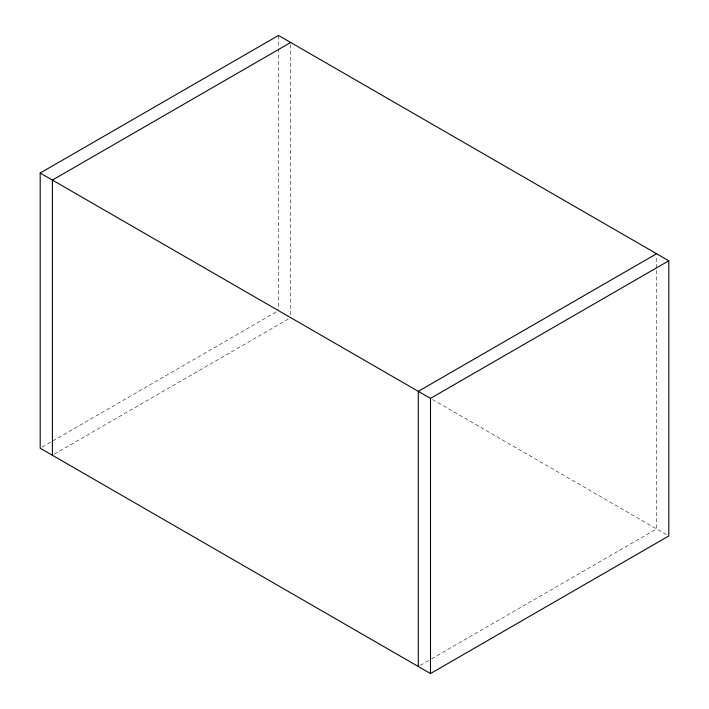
<?xml version="1.0" encoding="UTF-8"?>
<svg xmlns="http://www.w3.org/2000/svg" width="709" height="709" viewBox="0 0 709 709"><rect width="100%" height="100%" fill="white"/><g stroke="black" fill="none" stroke-linecap="round" stroke-linejoin="round"><path stroke-width="0.53" stroke-dasharray="3.54 2.66" d="M42.106 447.104L276.59 311.73M54.309 454.15L288.785 318.775M420.215 665.405L430.744 659.326M431.701 658.776L656.605 528.923L656.605 255.958M432.463 399.513L666.93 534.878M290.699 44.702L290.699 316.56M278.504 35.45L278.504 47.609M278.504 48.708L278.504 309.523"/><path stroke-width="1.06" d="M40.191 173.04L278.504 35.45L668.809 260.788L668.809 535.96L430.496 673.55L40.191 448.212L40.191 173.04L430.496 398.378L668.809 260.788M290.699 42.496L52.395 180.077L52.395 455.258M656.605 253.742L418.301 391.333L418.301 666.504M430.496 398.378L430.496 673.55"/></g></svg>
